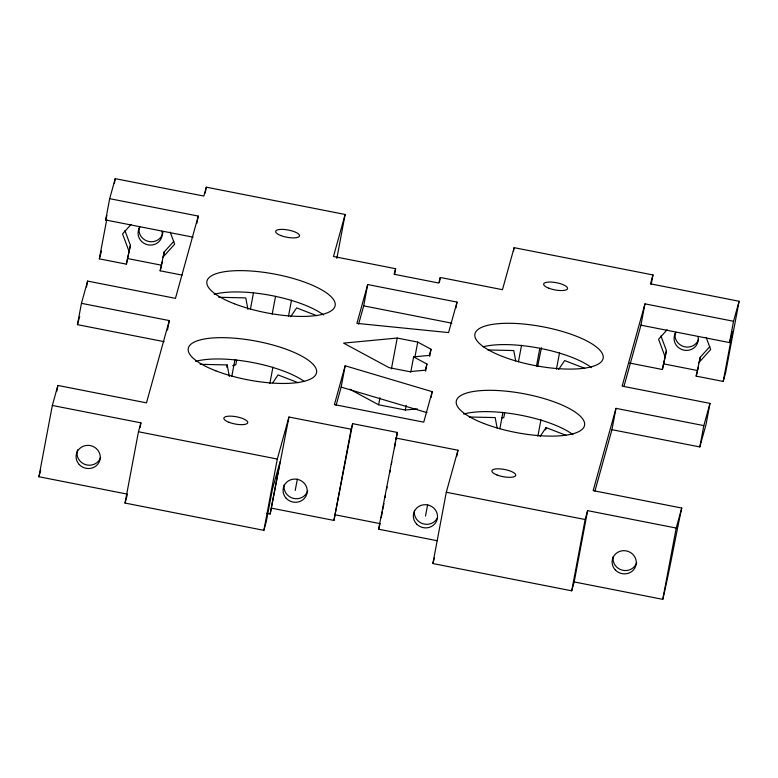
<?xml version="1.0" encoding="UTF-8"?>
<svg xmlns="http://www.w3.org/2000/svg" width="778" height="778" viewBox="0 0 778 778"><rect width="100%" height="100%" fill="white"/><g stroke="black" fill="none" stroke-linecap="round" stroke-linejoin="round"><path stroke-width="1.17" d="M127.495 494.156L38.9 476.749L52.34 405.455L57.883 385.441L146.478 402.858L169.293 320.585L81.447 303.323L77.43 324.64L164.09 341.668M56.765 391.363L57.883 385.441M86.494 287.014L87.613 281.091L175.458 298.353L198.273 216.08L109.679 198.672L105.662 219.989L193.07 237.173M124.937 230.638L130.412 245.342L126.367 264.16L99.331 258.85L106.732 219.581M114.337 183.413L115.232 178.658L203.826 196.066L206.287 187.177L345.131 214.456L336.845 258.422M126.367 264.16L130.412 245.342M182.13 275.12L160.142 270.802L164.177 251.975L173.805 241.287M161.882 264.131L162.301 261.923M163.341 256.4L164.177 251.975M266.718 513.315L270.17 513.995L279.992 461.889L272.407 489.236L266.339 521.445L263.868 530.333L125.025 503.055L138.465 431.761L140.925 422.862L52.34 405.455M140.03 427.618L140.925 422.862M167.503 330.057L169.293 320.585M196.931 223.189L198.273 216.08M205.168 193.119L206.287 187.177M226.738 367.197L227.166 364.931L200.141 364.308M231.844 376.114L234.937 359.66M236.697 360.126L235.802 364.824L232.71 365.699M250.428 309.09L253.531 292.625M272.203 314.118L275.548 296.36M269.84 383.583L272.942 367.128M288.424 316.549L291.526 300.094M263.868 530.333L277.308 459.039L288.959 417.018L351.121 429.232L352.667 423.67L397.334 432.451L395.992 439.56M270.17 513.995L288.959 417.018M295.212 490.471L297.352 479.102M336.086 405.367L341.153 387.104L345.169 365.786L432.189 391.674L431.08 397.597M358.609 324.134L363.686 305.861L367.693 284.544L457.036 302.097L455.918 308.02M271.775 508.209L333.937 520.424L351.121 429.232M333.937 520.424L352.667 423.67M394.524 274.624L395.642 268.702L333.48 256.487L345.131 214.456M417.329 408.888L405.309 410.025L378.633 404.784L379.965 397.675M391.422 368.85L397.227 338.051L417.737 342.087L431.041 349.264L429.709 356.373M437.255 540.729L378.604 529.205L397.334 432.451M381.259 517.72L382.377 511.798M382.825 509.434L383.943 503.512M385.061 497.589L385.509 495.216M386.617 489.294L387.065 486.931M389.749 472.723L390.186 470.35M391.305 464.427L391.752 462.054M394.436 447.846L395.545 441.923M410.735 372.273L413.643 356.878L429.349 355.39L431.041 349.264M414.839 357.481L417.737 342.087M405.309 410.025L406.204 405.289M439.414 282.21L440.309 277.474L502.471 289.688L514.132 247.667L652.975 274.945L651.186 284.456M425.605 371.164L426.947 364.055L413.643 356.878M425.498 516.067L427.637 504.698M652.975 274.945L650.505 283.844L739.1 301.251L733.547 321.265L644.962 303.858L622.147 386.121L709.993 403.383L703.827 425.615L615.981 408.353L593.167 490.626L681.752 508.044L676.208 528.048L587.614 510.64L574.174 581.934L571.713 590.823L432.869 563.544L446.3 492.25L457.96 450.229L395.788 438.014M456.842 456.141L457.96 450.229M513.461 251.236L514.132 247.667M499.855 428.775L502.948 412.321M504.698 412.787L503.813 417.494L501.752 418.068M518.44 361.751L521.542 345.296M536.489 366.049L539.835 348.291M541.459 347.756L537.608 366.564M537.851 436.244L540.953 419.789M556.435 369.219L559.538 352.765M545.641 429.864L546.068 427.589L566.16 435.379M571.713 590.823L585.144 519.529L587.614 510.64M594.927 491.083L611.955 429.67L615.981 408.353M623.907 386.578L640.936 325.175L644.962 303.858M629.499 363.025L662.389 369.492L666.435 350.664L660.96 335.96M662.389 369.492L666.435 350.664M739.1 301.251L725.66 372.545L723.2 381.434L696.154 376.124L700.2 357.306L709.828 346.609M697.905 369.462L698.323 367.255M699.364 361.721L700.2 357.306M574.174 581.934L662.768 599.342L676.208 528.048M681.752 508.044C675.187 538.415 669.897 569.088 662.768 599.342M611.955 429.67L699.811 446.932L703.827 425.615M709.993 403.383L705.977 424.7L699.811 446.932M640.936 325.175L729.531 342.583L733.547 321.265M723.2 381.434L732.613 331.467L729.531 342.583M109.679 198.672L115.232 178.658M81.447 303.323L87.613 281.091M105.662 219.989L106.897 215.545M77.43 324.64L79.696 316.452M38.9 476.749L40.748 470.077M99.331 258.85L101.49 251.07M160.142 270.802L161.367 266.348M125.025 503.055L127.184 495.265M345.169 365.786L334.404 404.609L423.738 422.162L432.189 391.674M367.693 284.544L356.927 323.376L448.575 332.585L457.036 302.097M395.642 268.702L394.106 274.255L438.773 283.036L440.309 277.474M378.604 529.205L380.15 523.643L335.483 514.871M426.947 364.055L425.245 370.182L409.539 371.67L389.029 367.634L343.604 343.117L397.227 338.051M432.869 563.544L434.406 557.982M696.154 376.124L697.389 371.68M290.69 316.724L296.642 307.894L316.734 315.683M272.767 382.776L278.057 374.928L298.149 382.708M558.701 369.385L564.653 360.564L584.745 368.344M540.117 436.419L546.068 427.589M131.093 224.443L122.554 233.935L128.866 250.895M162.641 257.537L174.671 244.175L170.178 232.116M667.116 329.765L658.577 339.257L664.889 356.227M698.654 362.859L710.684 349.497L706.2 337.448M218.735 297.274L245.751 297.896L247.939 309.44M487.913 349.964L513.762 350.557L515.726 360.943M469.329 416.998L495.178 417.591L497.142 427.978M127.913 258.607L161.678 265.24M663.935 363.929L697.701 370.571M363.686 305.861L451.824 323.181M138.465 431.761L277.308 459.039M446.3 492.25L585.144 519.529M341.153 387.104L427.015 412.641M349.837 389.243L378.633 404.784M227.166 364.931L229.345 376.464M161.98 231.299A12.147 11.573 15.5 0 1 148.005 244.866A12.147 11.573 15.5 0 1 139.972 226.982M162.991 232.496A12.147 11.573 15.5 0 1 148.938 241.53A12.147 11.573 15.5 0 1 139.165 227.818M483.177 346.774A65.264 19.781 10.7 0 1 591.581 367.624M214.193 294.366A65.264 19.781 10.7 0 1 323.57 314.964M100.634 457.425A12.147 11.573 15.5 0 1 85.424 464.583A12.147 11.573 15.5 0 1 77.576 449.81M636.657 562.747A12.147 11.573 15.5 0 1 622.206 570.138A12.147 11.573 15.5 0 1 613.22 556.601M307.67 490.937A12.147 11.573 15.5 0 1 293.218 498.328A12.147 11.573 15.5 0 1 284.223 484.791M437.372 517.944A12.147 11.573 15.5 0 1 422.736 523.701A12.147 11.573 15.5 0 1 414.509 510.397M463.61 414.061A65.264 19.781 10.7 0 1 572.987 434.659M195.609 361.4A65.264 19.781 10.7 0 1 304.169 381.395M698.002 336.631A12.147 11.573 15.5 0 1 684.027 350.188A12.147 11.573 15.5 0 1 675.985 332.303M698.625 339.286A12.147 11.573 15.5 0 1 684.183 346.677A12.147 11.573 15.5 0 1 675.187 333.14M280.8 235.549A12.147 3.676 10.7 0 0 299.52 235.977A12.147 3.676 10.7 0 0 282.511 229.384A12.147 3.676 10.7 0 0 280.8 235.549M502.413 356.441A65.264 19.781 10.7 0 0 603.047 358.755A65.264 19.781 10.7 0 0 511.603 323.327A65.264 19.781 10.7 0 0 502.413 356.441M548.811 288.21A12.147 3.676 10.7 0 0 567.532 288.638A12.147 3.676 10.7 0 0 550.523 282.044A12.147 3.676 10.7 0 0 548.811 288.21M234.382 303.77A65.264 19.781 10.7 0 0 335.036 306.094A65.264 19.781 10.7 0 0 243.611 270.666A65.264 19.781 10.7 0 0 234.382 303.77M79.23 464.544A12.147 11.573 15.5 0 0 99.71 460.761A12.147 11.573 15.5 0 0 85.599 445.551A12.147 11.573 15.5 0 0 79.23 464.544M615.252 569.875A12.147 11.573 15.5 0 0 635.733 566.083A12.147 11.573 15.5 0 0 621.622 550.873A12.147 11.573 15.5 0 0 615.252 569.875M215.817 370.814A65.264 19.781 10.7 0 0 316.442 373.119A65.264 19.781 10.7 0 0 224.998 337.691A65.264 19.781 10.7 0 0 215.817 370.814M286.197 498.29A12.147 11.573 15.5 0 0 306.678 494.497A12.147 11.573 15.5 0 0 292.567 479.287A12.147 11.573 15.5 0 0 286.197 498.29M416.483 523.886A12.147 11.573 15.5 0 0 436.964 520.093A12.147 11.573 15.5 0 0 422.853 504.893A12.147 11.573 15.5 0 0 416.483 523.886M497.016 474.979A12.147 3.676 10.7 0 0 515.736 475.416A12.147 3.676 10.7 0 0 498.727 468.823A12.147 3.676 10.7 0 0 497.016 474.979M229.004 422.318A12.147 3.676 10.7 0 0 247.725 422.746A12.147 3.676 10.7 0 0 230.716 416.152A12.147 3.676 10.7 0 0 229.004 422.318M483.828 423.475A65.264 19.781 10.7 0 0 584.453 425.78A65.264 19.781 10.7 0 0 493.009 390.352A65.264 19.781 10.7 0 0 483.828 423.475"/></g></svg>
